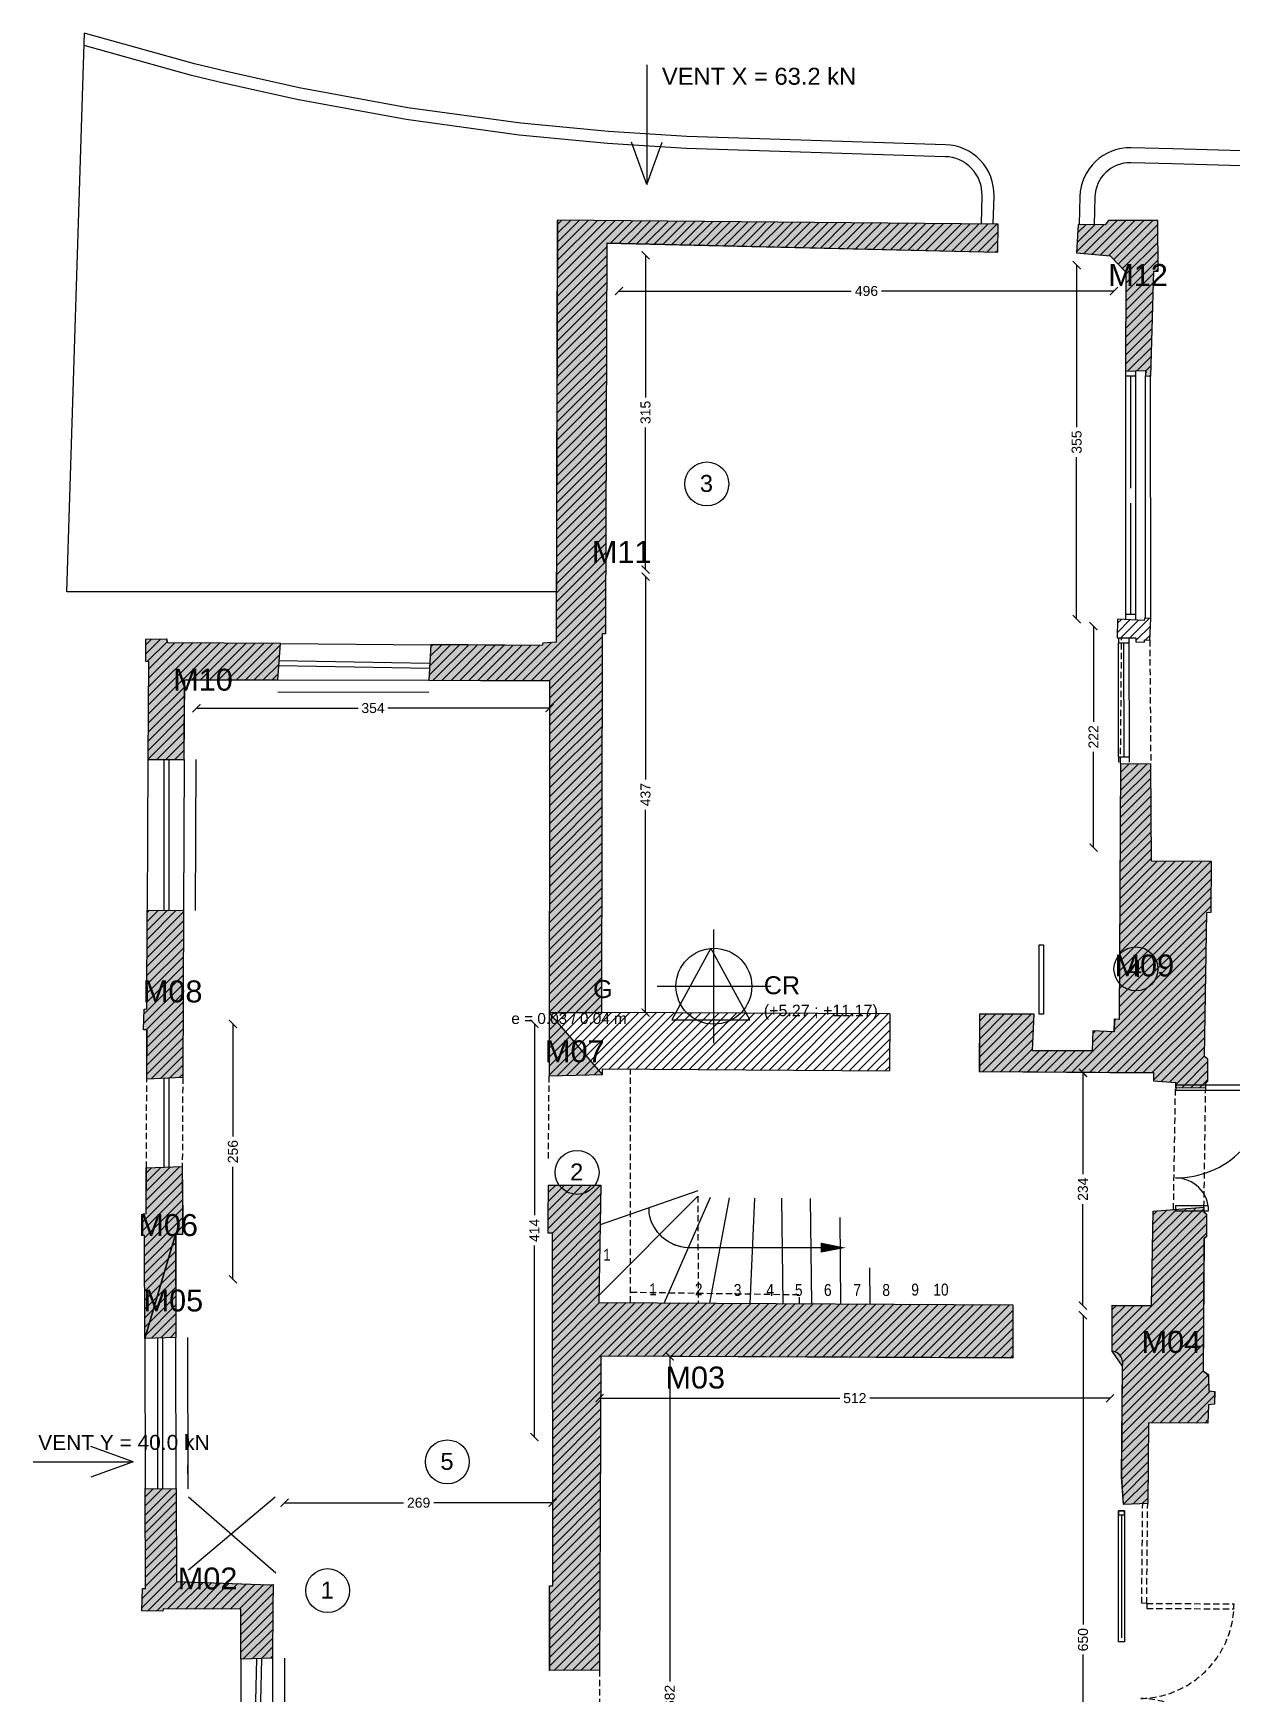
# Model space of a CAD drawing. Header units: centimetres. Extents: x 7169 to 11260, y 3983 to 6514.
# Drawn here: x 8432 to 9633, y 4850 to 6514 of the extents above; entities that cross this region are included whole.
import ezdxf

# ---------------------------------------------------------------- set-up
doc = ezdxf.new("R2010")
doc.units = ezdxf.units.CM
doc.linetypes.add('CACHE', pattern=[9.525, 6.35, -3.175])
doc.linetypes.add('PROJECTION', pattern=[0.3, 0.12, -0.18])
for name, color, linetype in [('010_mur', 8, 'Continuous'), ('030_menuiserie', 9, 'Continuous'), ('070_trait-fin', 9, 'Continuous'), ('075_cotation', 9, 'Continuous'), ('B25-CENTRE', 2, 'Continuous'), ('B25-FLECHE', 5, 'Continuous'), ('B25-VOILE', 4, 'Continuous'), ('B25-VOILE-MAJ', 1, 'Continuous')]:
    doc.layers.add(name, color=color, linetype=linetype)
doc.styles.add('ARIAL', font='arial.ttf')
doc.styles.add('clem', font='swissc.ttf')
doc.styles.get("Standard").update_dxf_attribs({"font": 'arial.ttf'})
doc.dimstyles.get("Standard").update_dxf_attribs({"dimtxt": 10, "dimasz": 8, "dimexe": 50, "dimexo": 20, "dimgap": 4, "dimtad": 1, "dimdec": 0, "dimrnd": 0.5, "dimzin": 9, "dimtxsty": 'Standard', "dimblk": 'ARCHTICK', "dimcen": 0, "dimse1": 1, "dimse2": 1, "dimclrd": 4, "dimclre": 4, "dimclrt": 4, "dimazin": 3, "dimtfac": 1, "dimtdec": 0, "dimtmove": 2, "dimatfit": 3, "dimldrblk": 'NONE', "dimlwd": -1})
pattern_1 = [(45.21487, (-11671.396, -4335.0017), (-4.5069355, 4.4732575), [])]

# ---------------------------------------------------------------- blocks, each defined once
blk = doc.blocks.new('*U1201')
for points in [[(0.05, -0.042), (0.05, 0), (0, 0), (0, -0.072), (0.035, -0.072), (0.035, -0.042)], [(0.065, -0.072), (0.035, -0.072), (0.035, -0.721), (0.065, -0.721)], [(0.668, -0.042), (0.668, 0), (0.718, 0), (0.718, -0.072), (0.683, -0.072), (0.683, -0.042)]]:
    blk.add_lwpolyline(points, close=True)
at = {"linetype": 'PROJECTION', "ltscale": 0.75}
blk.add_arc((0.035, -0.073), 0.648, 271.6999, 0.0451, dxfattribs=at)
blk = doc.blocks.new('Murs porteurs selon geometre projet')
at = {"layer": '010_mur'}
h = blk.add_hatch(dxfattribs=at)
h.set_pattern_fill('ANSI31', color=4, scale=2, angle=0.2149)
h.set_pattern_definition(pattern_1)
edge = h.paths.add_edge_path()
edge.add_line((-2690.4, 1231.6), (-2691.2, 1611.5))
edge.add_line((-2691.2, 1611.5), (-2687.8, 1611.5))
edge.add_line((-2687.8, 1611.5), (-2687.8, 1622.5))
edge.add_line((-2687.8, 1622.5), (-2688.1, 2002.9))
edge.add_line((-2688.1, 2002.9), (-2296.6, 1995))
edge.add_line((-2296.6, 1995), (-2296.1, 2023.3))
edge.add_line((-2296.1, 2023.3), (-2738, 2025.7))
edge.add_line((-2738, 2025.7), (-2737.5, 1602.6))
edge.add_line((-2737.5, 1602.6), (-2751, 1601.5))
edge.add_line((-2751, 1601.5), (-2751.6, 1599.2))
edge.add_line((-2751.6, 1599.2), (-2863.1, 1599.6))
edge.add_line((-2863.1, 1599.6), (-2865, 1564))
edge.add_line((-2865, 1564), (-2812.9, 1564))
edge.add_line((-2812.9, 1564), (-2744, 1564.3))
edge.add_line((-2744, 1564.3), (-2743.6, 1435.3))
edge.add_line((-2743.6, 1435.3), (-2743.1, 1231.5))
edge.add_line((-2743.1, 1231.5), (-2690.5, 1231.6))
h = blk.add_hatch(dxfattribs=at)
h.set_pattern_fill('ANSI31', color=4, scale=2, angle=0.2149)
h.set_pattern_definition(pattern_1)
h.paths.add_polyline_path([(-2168, 1876.3), (-2147.9, 1877.1), (-2148, 1871.7), (-2142.6, 1871.4), (-2140.1, 1976.7), (-2135.7, 1976.8), (-2136.1, 2027.4), (-2185.7, 2027.4), (-2189, 2022.9), (-2216.2, 2023.2), (-2217.6, 1994.6), (-2183.9, 1992), (-2168, 1975.6)])
at = {"layer": '010_mur', "lineweight": 5}
h = blk.add_hatch(dxfattribs=at)
h.set_pattern_fill('ANSI31', color=4, scale=2, angle=0.2149)
h.set_pattern_definition(pattern_1)
h.paths.add_polyline_path([(-2175.2, 1627.8), (-2175.3, 1609.2), (-2156.6, 1609.1), (-2156.6, 1605.1), (-2148.2, 1605), (-2148.1, 1607.1), (-2142.8, 1606.8), (-2141.9, 1628.5), (-2148.1, 1629), (-2148.6, 1626.7)])
at = {"layer": '010_mur'}
h = blk.add_hatch(dxfattribs=at)
h.set_pattern_fill('ANSI31', color=4, scale=2, angle=0.2149)
h.set_pattern_definition(pattern_1)
h.paths.add_polyline_path([(-3146.2, 1483.5), (-3109.8, 1483.8), (-3109.7, 1563.6), (-3016.4, 1563.7), (-3013.7, 1600.2), (-3126.8, 1600.6), (-3127.9, 1604.3), (-3149, 1603.9), (-3149, 1582.1), (-3146.1, 1581.8)])
h = blk.add_hatch(dxfattribs=at)
h.set_pattern_fill('ANSI31', color=4, scale=2, angle=0.2149)
h.set_pattern_definition(pattern_1)
h.paths.add_polyline_path([(-2402.1, 1174.5), (-2402.1, 1231.5), (-2690.5, 1231.6), (-2743.1, 1231.5), (-2743, 1168.1), (-2689.7, 1169.7), (-2689.6, 1175.2)])
h.paths.add_polyline_path([(-2311.9, 1231.4), (-2311.9, 1174.1), (-2137.3, 1173.5), (-2137.4, 1165.4), (-2115.1, 1163.6), (-2115.3, 1158.5), (-2085, 1158.7), (-2084.9, 1163.1), (-2082.9, 1165.1), (-2083, 1187.2), (-2086.2, 1189.8), (-2084.6, 1334.1), (-2080.1, 1334.5), (-2080.2, 1385.4), (-2140.1, 1385.4), (-2141.3, 1482.5), (-2171.6, 1483), (-2172.1, 1226.7), (-2176.8, 1226.9), (-2177.1, 1214.1), (-2198.3, 1215.1), (-2198.9, 1195), (-2258.6, 1195.1), (-2257.3, 1231.6)])
h = blk.add_hatch(dxfattribs=at)
h.set_pattern_fill('ANSI31', color=4, scale=2, angle=0.2149)
h.set_pattern_definition(pattern_1)
h.paths.add_polyline_path([(-3146.2, 1163.3), (-3146.2, 1212.5), (-3149.8, 1212.7), (-3149.1, 1233.4), (-3146.3, 1233.6), (-3146.3, 1332.6), (-3110, 1332.5), (-3110.2, 1165.1)])
h = blk.add_hatch(dxfattribs=at)
h.set_pattern_fill('ANSI31', color=4, scale=2, angle=0.2149)
h.set_pattern_definition(pattern_1)
h.paths.add_polyline_path([(-3109.7, 1007.7), (-3109.7, 1024.5), (-3110.3, 1075.8), (-3146.3, 1074.4), (-3146.4, 1028.5), (-3149.4, 1028.3), (-3150.4, 1006.7), (-3148, 1006.5), (-3147.3, 903.4), (-3116, 904.4), (-3116.6, 1007.6)])
h = blk.add_hatch(dxfattribs=at)
h.set_pattern_fill('ANSI31', color=4, scale=2, angle=0.2149)
h.set_pattern_definition(pattern_1)
edge = h.paths.add_edge_path()
edge.add_line((-2177.9, 940.2), (-2138.4, 940.1))
edge.add_line((-2138.4, 940.1), (-2137.2, 1034.8))
edge.add_line((-2137.2, 1034.8), (-2086.3, 1039))
edge.add_line((-2086.3, 1039), (-2086.4, 1034.4))
edge.add_line((-2086.4, 1034.4), (-2083.9, 1032))
edge.add_line((-2083.9, 1032), (-2083.6, 1009.2))
edge.add_line((-2083.6, 1009.2), (-2086.1, 1007.6))
edge.add_line((-2086.1, 1007.6), (-2086.4, 874.9))
edge.add_arc((-2083, 876.4), 3.71, 204.38, 256.8367)
edge.add_arc((-2084.7, 869.3), 3.64, -0.6892, 76.8367, ccw=False)
edge.add_line((-2081, 869.2), (-2080.8, 854.8))
edge.add_line((-2080.8, 854.8), (-2074.8, 854.2))
edge.add_line((-2074.8, 854.2), (-2075, 841.6))
edge.add_line((-2075, 841.6), (-2081, 840.8))
edge.add_line((-2081, 840.8), (-2081.6, 822.5))
edge.add_line((-2081.6, 822.5), (-2141.2, 822.7))
edge.add_line((-2141.2, 822.7), (-2141.6, 741.9))
edge.add_line((-2141.6, 741.9), (-2165.7, 740.7))
edge.add_line((-2165.7, 740.7), (-2167.7, 767.9))
edge.add_line((-2167.7, 767.9), (-2167.4, 879.3))
edge.add_arc((-2179.1, 882.2), 12.1, 346.1269, 443.5219)
edge.add_line((-2177.7, 894.2), (-2177.9, 940.2))
h.paths.add_polyline_path([(-2737.4, 657), (-2738.9, 1010.5), (-2743.4, 1010.5), (-2743.5, 1024.6), (-2743.4, 1058.6), (-2690.8, 1058.7), (-2692.2, 941.1), (-2277.5, 940.4), (-2277.3, 887), (-2601.4, 887.2), (-2690.1, 887.2), (-2690.2, 572.6), (-2740.2, 572.2), (-2740.5, 643.2), (-2740.6, 657)])
h = blk.add_hatch(dxfattribs=at)
h.set_pattern_fill('ANSI31', color=4, scale=2, angle=0.2149)
h.set_pattern_definition(pattern_1)
h.paths.add_polyline_path([(-3017.6, 657.2), (-3018, 634.4), (-3017.9, 583.4), (-3049.8, 582.3), (-3050.1, 632.4), (-3127.8, 632.4), (-3128, 630.1), (-3149.1, 630.3), (-3148.5, 652.7), (-3145.5, 652.8), (-3146.2, 753), (-3115.1, 752.9), (-3114.5, 660), (-3021.1, 657.1)])
at = {"layer": '010_mur', "lineweight": 5}
h = blk.add_hatch(dxfattribs=at)
h.set_pattern_fill('ANSI31', color=4, scale=2, angle=0.2149)
h.set_pattern_definition(pattern_1)
h.paths.add_polyline_path([(-3017.3, 375), (-3017.5, 342.5), (-3048.7, 343.9), (-3049.4, 497.7), (-3017.8, 497.6), (-3017.6, 382.3)])
at = {"layer": '010_mur', "flags": 128}
for points in [[(-2690.4, 1231.6), (-2691.2, 1611.5), (-2687.8, 1611.5), (-2687.8, 1622.5), (-2688.1, 2002.9), (-2296.6, 1995), (-2296.1, 2023.3), (-2738, 2025.7), (-2737.5, 1602.6), (-2751, 1601.5), (-2751.6, 1599.2), (-2863.1, 1599.6), (-2865, 1564), (-2812.9, 1564), (-2744, 1564.3), (-2743.6, 1435.3), (-2743.1, 1231.5)], [(-2311.9, 1174), (-2137.3, 1173.5), (-2137.4, 1165.4), (-2115.1, 1163.6), (-2115.3, 1158.5), (-2085, 1158.7), (-2084.9, 1163.1), (-2082.9, 1165.1), (-2083, 1187.2), (-2086.2, 1189.8), (-2084.6, 1334.1), (-2080.1, 1334.5), (-2080.2, 1385.4), (-2140.1, 1385.4), (-2141.3, 1482.5), (-2171.6, 1483), (-2172.1, 1226.7), (-2176.8, 1226.9), (-2177.1, 1214.1), (-2198.3, 1215.1), (-2198.9, 1195), (-2258.6, 1195.1), (-2257.3, 1231.6), (-2311.9, 1231.3)], [(-3146.2, 1163.3), (-3146.2, 1212.5), (-3149.8, 1212.7), (-3149.1, 1233.4), (-3146.3, 1233.6), (-3146.3, 1332.6), (-3110, 1332.5), (-3110.2, 1165.1), (-3146.2, 1163.3)], [(-2743.1, 1231.5), (-2743, 1168.1), (-2689.7, 1169.7)], [(-2401.9, 1231.3), (-2690.5, 1231.6)], [(-2401.9, 1231.3), (-2401.9, 1174.3)], [(-2311.9, 1231.3), (-2311.9, 1174)], [(-2689.7, 1169.7), (-2689.6, 1175.2), (-2401.9, 1174.3)], [(-3147.3, 903.4), (-3148, 1006.5), (-3150.4, 1006.7), (-3149.4, 1028.3), (-3146.4, 1028.5), (-3146.3, 1074.4), (-3110.3, 1075.8), (-3109.7, 1024.5), (-3109.7, 1007.7), (-3116.6, 1007.6)], [(-2737.4, 657), (-2738.9, 1010.5), (-2743.4, 1010.5), (-2743.5, 1024.6), (-2743.4, 1058.6), (-2690.8, 1058.7), (-2692.2, 941.1), (-2277.5, 940.4), (-2277.3, 887), (-2690.1, 887.2), (-2690.2, 572.6), (-2740.2, 572.2), (-2740.5, 643.2), (-2740.6, 657), (-2737.4, 657)], [(-3116.6, 1007.6), (-3116, 904.4), (-3147.3, 903.4)], [(-2690.6, 659.5), (-2690.1, 659.5)], [(-3017.3, 375), (-3017.5, 342.5), (-3048.7, 343.9), (-3049.4, 497.7), (-3017.8, 497.6), (-3017.6, 382.3), (-3017.3, 375)]]:
    blk.add_lwpolyline(points, dxfattribs=at)
for points in [[(-2168, 1876.3), (-2147.9, 1877.1), (-2148, 1871.7), (-2142.6, 1871.4), (-2140.1, 1976.7), (-2135.7, 1976.8), (-2136.1, 2027.4), (-2185.7, 2027.4), (-2189, 2022.9), (-2216.2, 2023.2), (-2217.6, 1994.6), (-2183.9, 1992), (-2168, 1975.6)], [(-2175.2, 1627.8), (-2175.3, 1609.2), (-2156.6, 1609.1), (-2156.6, 1605.1), (-2148.2, 1605), (-2148.1, 1607.1), (-2142.8, 1606.8), (-2141.9, 1628.5), (-2148.1, 1629), (-2148.6, 1626.7)], [(-3146.2, 1483.5), (-3109.8, 1483.8), (-3109.7, 1563.6), (-3016.4, 1563.7), (-3013.7, 1600.2), (-3126.8, 1600.6), (-3127.9, 1604.3), (-3149, 1603.9), (-3149, 1582.1), (-3146.1, 1581.8)], [(-3017.6, 657.2), (-3018, 634.4), (-3017.9, 583.4), (-3049.8, 582.3), (-3050.1, 632.4), (-3127.8, 632.4), (-3128, 630.1), (-3149.1, 630.3), (-3148.5, 652.7), (-3145.5, 652.8), (-3146.2, 753), (-3115.1, 752.9), (-3114.5, 660), (-3021.1, 657.1)]]:
    blk.add_lwpolyline(points, close=True, dxfattribs=at)
blk.add_lwpolyline([(-2177.9, 940.2), (-2138.4, 940.1), (-2137.2, 1034.8), (-2086.3, 1039), (-2086.4, 1034.4), (-2083.9, 1032), (-2083.6, 1009.2), (-2086.1, 1007.6), (-2086.4, 874.9, 0.232968), (-2083.9, 872.8, -0.351792), (-2081, 869.2), (-2080.8, 854.8), (-2074.8, 854.2), (-2075, 841.6), (-2081, 840.8), (-2081.6, 822.5), (-2141.2, 822.7), (-2141.6, 741.9), (-2165.7, 740.7), (-2167.7, 767.9), (-2167.4, 879.3, 0.452542), (-2177.7, 894.2)], format="xyb", close=True, dxfattribs=at)
at = {"layer": '030_menuiserie', "flags": 128}
for points in [[(-2147.2, 1629), (-2148, 1871.7)], [(-2141.9, 1628.5), (-2143, 1871.4)], [(-2864.3, 1580.9), (-3015.3, 1582.8)], [(-2864.3, 1575.9), (-3015.4, 1577.8)], [(-3129.5, 1332.5), (-3129.9, 1483.7)], [(-3124.5, 1332.5), (-3124.9, 1483.7)], [(-3133.6, 752.9), (-3134.2, 903.9)], [(-3128.6, 752.9), (-3129.2, 904)], [(-3034.1, 583.1), (-3035.6, 497.7)], [(-3029.1, 583), (-3030.6, 497.6)]]:
    blk.add_lwpolyline(points, dxfattribs=at)
at = {"layer": '030_menuiserie'}
blk.add_lwpolyline([(-2082.1, 1040.2), (-2114.7, 1040.1), (-2114.7, 1035.1), (-2081.7, 1035.2, 0.414214), (-2114.8, 1068.1, 0.414214), (-2022.1, 1161.4), (-2115.1, 1161.1), (-2115.1, 1156.1), (-2022.1, 1156.4)], format="xyb", dxfattribs=at)
at = {"layer": '070_trait-fin', "linetype": 'CACHE'}
for p, q in [((-2148.3, 450.9), (-2053.9, 451.8)), ((-2143.3, 455.9), (-2054, 456.8))]:
    blk.add_line(p, q, dxfattribs=at)
at = {"layer": '070_trait-fin'}
for points in [[(-3013.7, 1600.2), (-2863.1, 1599.6)], [(-3146.2, 1483.5), (-3146.3, 1332.6)], [(-3049.8, 582.3), (-3049.4, 497.7)]]:
    blk.add_lwpolyline(points, dxfattribs=at)
at = {"layer": '070_trait-fin', "linetype": 'CACHE', "flags": 128}
for points in [[(-2171.6, 1483), (-2171, 1609.2)], [(-2142.8, 1606.8), (-2141.3, 1482.5)], [(-3110.2, 1165.1), (-3110.3, 1075.8)], [(-2743.4, 1085.2), (-2743, 1168.1)], [(-2660.7, 941.1), (-2661.4, 1175.1)], [(-3146.3, 1074.4), (-3146.2, 1163.3)], [(-2116.8, 1036.5), (-2115.3, 1158.5)], [(-2086.3, 1039), (-2085, 1158.7)], [(-2491.3, 940.8), (-2491.2, 949.4), (-2660.7, 951.3)], [(-2690.2, 572.6), (-2690.3, 250.4)], [(-3048.7, 343.9), (-3048.3, 244.2)], [(-3017.9, 244.9), (-3017.5, 342.5)]]:
    blk.add_lwpolyline(points, dxfattribs=at)
at = {"layer": '070_trait-fin', "color": 7, "true_color": 0xffffff}
for points in [[(-3016.4, 1563.7), (-2865, 1564)], [(-3109.8, 1483.8), (-3110, 1332.5)], [(-3115.1, 752.9), (-3116, 904.4)], [(-3017.9, 583.4), (-3017.8, 497.6)]]:
    blk.add_lwpolyline(points, dxfattribs=at)
at = {"layer": '070_trait-fin', "flags": 128}
for points in [[(-2593.5, 1047.9), (-2692.1, 948.6)], [(-2692.1, 948.6), (-2593.5, 1047.9)], [(-2581.3, 1046.7), (-2626.9, 941)], [(-2562.3, 1046.6), (-2581.6, 940.9)], [(-2536.7, 1046.4), (-2541.2, 940.8)], [(-2509.7, 1046.3), (-2508.1, 940.8)], [(-2480.9, 1046.2), (-2479.4, 940.7)], [(-2451.1, 1027.2), (-2450.3, 940.7)], [(-2551.9, 996.9), (-2470.2, 996.9)], [(-2421.3, 976.9), (-2420.7, 940.6)], [(-3147.3, 903.4), (-3146.2, 753)]]:
    blk.add_lwpolyline(points, dxfattribs=at)
blk.add_lwpolyline([(-2470.2, 996.9, 10, 0, 0), (-2444.9, 996.9, 0, 0, 0)], format="xyseb", dxfattribs=at)
at = {"layer": '070_trait-fin', "linetype": 'CACHE'}
for points in [[(-2147.2, 641.7), (-2146.6, 741.9)], [(-2142.2, 641.6), (-2141.6, 741.9)], [(-2142.2, 641.6), (-2147.2, 641.7)], [(-2142.2, 641.6), (-2054.6, 641.5)], [(-2142.2, 641.6), (-2142.2, 636.6)], [(-2142.2, 636.6), (-2054.6, 636.5)], [(-2148.3, 450.9), (-2148.9, 350.7)], [(-2143.3, 450.9), (-2148.3, 450.9)], [(-2143.3, 451), (-2143.9, 350.7)], [(-2143.3, 451), (-2143.4, 455.9)]]:
    blk.add_lwpolyline(points, dxfattribs=at)
for centre, start, end in [((-2150.1, 641.7), 271.3776, 359.8812), ((-2149.3, 450.9), 0.5485, 89.0522)]:
    blk.add_arc(centre, 95.4, start, end, dxfattribs=at)
at = {"layer": '030_menuiserie', "xscale": 138.550195075006, "yscale": 138.550195075006, "zscale": 138.550195075006, "rotation": 189.9168593396885}
blk.add_blockref('*U1201', (-3102.5, 73.8), dxfattribs=at)
blk = doc.blocks.new('_ArchTick')
at = {"color": 0, "linetype": 'ByBlock', "const_width": 0.15}
blk.add_lwpolyline([(-0.5, -0.5), (0.5, 0.5)], dxfattribs=at)
blk = doc.blocks.new('*D1121')
at = {"layer": '075_cotation', "color": 4, "transparency": 16777216}
for p, q in [((9019, 6256), (9251.7, 6256)), ((9514.9, 6256), (9282.2, 6256))]:
    blk.add_line(p, q, dxfattribs=at)
at = {"layer": 'Defpoints', "color": 0, "transparency": 16777216}
for p in [(9019, 6291.8), (9514.9, 6270), (9514.9, 6256)]:
    blk.add_point(p, dxfattribs=at)
at = {"layer": '075_cotation', "color": 4, "transparency": 16777216, "xscale": 8, "yscale": 8, "zscale": 8, "rotation": 180}
blk.add_blockref('_ArchTick', (9019, 6256), dxfattribs=at)
at = {"layer": '075_cotation', "color": 4, "transparency": 16777216, "xscale": 8, "yscale": 8, "zscale": 8}
blk.add_blockref('_ArchTick', (9514.9, 6256), dxfattribs=at)
at = {"layer": '075_cotation', "color": 4, "transparency": 16777216, "insert": (9267, 6256), "char_height": 10, "attachment_point": 5, "style": 'ARIAL'}
blk.add_mtext('\\A1;496', dxfattribs=at)
blk = doc.blocks.new('_None')
blk = doc.blocks.new('*D1126')
at = {"layer": '075_cotation', "color": 4, "transparency": 16777216}
for p, q in [((8934.2, 5521.7), (8934.2, 5329.8)), ((8934.2, 5107.5), (8934.2, 5299.4))]:
    blk.add_line(p, q, dxfattribs=at)
at = {"layer": 'Defpoints', "color": 0, "transparency": 16777216}
for p in [(8934.2, 5521.7), (8949.4, 5521.7), (8952.5, 5107.5)]:
    blk.add_point(p, dxfattribs=at)
at = {"layer": '075_cotation', "color": 4, "transparency": 16777216, "xscale": 8, "yscale": 8, "zscale": 8}
for p, rotation in [((8934.2, 5521.7), 90), ((8934.2, 5107.5), 270)]:
    blk.add_blockref('_ArchTick', p, dxfattribs=dict(at, rotation=rotation))
at = {"layer": '075_cotation', "color": 4, "transparency": 16777216, "insert": (8934.2, 5314.6), "char_height": 10, "attachment_point": 5, "rotation": 90, "style": 'ARIAL'}
blk.add_mtext('\\A1;414', dxfattribs=at)
blk = doc.blocks.new('*D1128')
at = {"layer": '075_cotation', "color": 4, "transparency": 16777216}
for p, q in [((9045.6, 6291.8), (9045.6, 6149.4)), ((9045.6, 5976.8), (9045.6, 6119.2))]:
    blk.add_line(p, q, dxfattribs=at)
at = {"layer": 'Defpoints', "color": 0, "transparency": 16777216}
for p in [(9045.6, 6291.8), (9047.9, 6291.8), (9018, 5976.8)]:
    blk.add_point(p, dxfattribs=at)
at = {"layer": '075_cotation', "color": 4, "transparency": 16777216, "xscale": 8, "yscale": 8, "zscale": 8}
for p, rotation in [((9045.6, 6291.8), 90), ((9045.6, 5976.8), 270)]:
    blk.add_blockref('_ArchTick', p, dxfattribs=dict(at, rotation=rotation))
at = {"layer": '075_cotation', "color": 4, "transparency": 16777216, "insert": (9045.6, 6134.3), "char_height": 10, "attachment_point": 5, "rotation": 90, "style": 'ARIAL'}
blk.add_mtext('\\A1;315', dxfattribs=at)
blk = doc.blocks.new('*D1132')
at = {"layer": '075_cotation', "color": 4, "transparency": 16777216}
for p, q in [((8595.5, 5838), (8757.5, 5838)), ((8949.5, 5838), (8787.5, 5838))]:
    blk.add_line(p, q, dxfattribs=at)
at = {"layer": 'Defpoints', "color": 0, "transparency": 16777216}
for p in [(8595.5, 5828.1), (8949.5, 5838), (8949.5, 5828.2)]:
    blk.add_point(p, dxfattribs=at)
at = {"layer": '075_cotation', "color": 4, "transparency": 16777216, "xscale": 8, "yscale": 8, "zscale": 8, "rotation": 180}
blk.add_blockref('_ArchTick', (8595.5, 5838), dxfattribs=at)
at = {"layer": '075_cotation', "color": 4, "transparency": 16777216, "xscale": 8, "yscale": 8, "zscale": 8}
blk.add_blockref('_ArchTick', (8949.5, 5838), dxfattribs=at)
at = {"layer": '075_cotation', "color": 4, "transparency": 16777216, "insert": (8772.5, 5838), "char_height": 10, "attachment_point": 5, "style": 'ARIAL'}
blk.add_mtext('\\A1;354', dxfattribs=at)
blk = doc.blocks.new('*D1134')
at = {"layer": '075_cotation', "color": 4, "transparency": 16777216}
for p, q in [((8999.5, 5146.5), (9240.3, 5146.5)), ((9511.1, 5146.5), (9270.3, 5146.5))]:
    blk.add_line(p, q, dxfattribs=at)
at = {"layer": 'Defpoints', "color": 0, "transparency": 16777216}
for p in [(9511.1, 5146.5), (8999.5, 5113.7), (9511.1, 5113.8)]:
    blk.add_point(p, dxfattribs=at)
at = {"layer": '075_cotation', "color": 4, "transparency": 16777216, "xscale": 8, "yscale": 8, "zscale": 8, "rotation": 180}
blk.add_blockref('_ArchTick', (8999.5, 5146.5), dxfattribs=at)
at = {"layer": '075_cotation', "color": 4, "transparency": 16777216, "xscale": 8, "yscale": 8, "zscale": 8}
blk.add_blockref('_ArchTick', (9511.1, 5146.5), dxfattribs=at)
at = {"layer": '075_cotation', "color": 4, "transparency": 16777216, "insert": (9255.3, 5146.5), "char_height": 10, "attachment_point": 5, "style": 'ARIAL'}
blk.add_mtext('\\A1;512', dxfattribs=at)
blk = doc.blocks.new('*D1135')
at = {"layer": '075_cotation', "color": 4, "transparency": 16777216}
for p, q in [((9484, 5229.6), (9484, 4919.6)), ((9484, 4579.4), (9484, 4889.5))]:
    blk.add_line(p, q, dxfattribs=at)
at = {"layer": 'Defpoints', "color": 0, "transparency": 16777216}
for p in [(9423.2, 5229.6), (9484, 5229.6), (9509.5, 4579.4)]:
    blk.add_point(p, dxfattribs=at)
at = {"layer": '075_cotation', "color": 4, "transparency": 16777216, "xscale": 8, "yscale": 8, "zscale": 8}
for p, rotation in [((9484, 5229.6), 90), ((9484, 4579.4), 270)]:
    blk.add_blockref('_ArchTick', p, dxfattribs=dict(at, rotation=rotation))
at = {"layer": '075_cotation', "color": 4, "transparency": 16777216, "insert": (9484, 4904.5), "char_height": 10, "attachment_point": 5, "rotation": 90, "style": 'ARIAL'}
blk.add_mtext('\\A1;650', dxfattribs=at)
blk = doc.blocks.new('*D1137')
at = {"layer": '075_cotation', "color": 4, "transparency": 16777216}
for p, q in [((9045.6, 5969.8), (9045.6, 5766.6)), ((9045.6, 5532.8), (9045.6, 5736.1))]:
    blk.add_line(p, q, dxfattribs=at)
at = {"layer": 'Defpoints', "color": 0, "transparency": 16777216}
for p in [(9018, 5969.8), (9045.6, 5969.8), (9021.2, 5532.8)]:
    blk.add_point(p, dxfattribs=at)
at = {"layer": '075_cotation', "color": 4, "transparency": 16777216, "xscale": 8, "yscale": 8, "zscale": 8}
for p, rotation in [((9045.6, 5969.8), 90), ((9045.6, 5532.8), 270)]:
    blk.add_blockref('_ArchTick', p, dxfattribs=dict(at, rotation=rotation))
at = {"layer": '075_cotation', "color": 4, "transparency": 16777216, "insert": (9045.6, 5751.3), "char_height": 10, "attachment_point": 5, "rotation": 90, "style": 'ARIAL'}
blk.add_mtext('\\A1;437', dxfattribs=at)
blk = doc.blocks.new('*D1139')
at = {"layer": '075_cotation', "color": 4, "transparency": 16777216}
for p, q in [((8683.9, 5041.7), (8803.1, 5041.7)), ((8952.5, 5041.7), (8833.4, 5041.7))]:
    blk.add_line(p, q, dxfattribs=at)
at = {"layer": 'Defpoints', "color": 0, "transparency": 16777216}
for p in [(8952.5, 5167.9), (8952.5, 5041.7), (8683.9, 4971.3)]:
    blk.add_point(p, dxfattribs=at)
at = {"layer": '075_cotation', "color": 4, "transparency": 16777216, "xscale": 8, "yscale": 8, "zscale": 8, "rotation": 180}
blk.add_blockref('_ArchTick', (8683.9, 5041.7), dxfattribs=at)
at = {"layer": '075_cotation', "color": 4, "transparency": 16777216, "xscale": 8, "yscale": 8, "zscale": 8}
blk.add_blockref('_ArchTick', (8952.5, 5041.7), dxfattribs=at)
at = {"layer": '075_cotation', "color": 4, "transparency": 16777216, "insert": (8818.2, 5041.7), "char_height": 10, "attachment_point": 5, "style": 'ARIAL'}
blk.add_mtext('\\A1;269', dxfattribs=at)
blk = doc.blocks.new('*D1146')
at = {"layer": '075_cotation', "color": 4, "transparency": 16777216}
for p, q in [((8632.1, 5521.7), (8632.1, 5408.8)), ((8632.1, 5265.6), (8632.1, 5378.5))]:
    blk.add_line(p, q, dxfattribs=at)
at = {"layer": 'Defpoints', "color": 0, "transparency": 16777216}
for p in [(8589.5, 5521.7), (8632.1, 5521.7), (8589.6, 5265.6)]:
    blk.add_point(p, dxfattribs=at)
at = {"layer": '075_cotation', "color": 4, "transparency": 16777216, "xscale": 8, "yscale": 8, "zscale": 8}
for p, rotation in [((8632.1, 5521.7), 90), ((8632.1, 5265.6), 270)]:
    blk.add_blockref('_ArchTick', p, dxfattribs=dict(at, rotation=rotation))
at = {"layer": '075_cotation', "color": 4, "transparency": 16777216, "insert": (8632.1, 5393.6), "char_height": 10, "attachment_point": 5, "rotation": 90, "style": 'ARIAL'}
blk.add_mtext('\\A1;256', dxfattribs=at)
blk = doc.blocks.new('*D1147')
at = {"layer": '075_cotation', "color": 4, "transparency": 16777216}
for p, q in [((9477.6, 6282), (9477.6, 6119.7)), ((9477.6, 5927.2), (9477.6, 6089.5))]:
    blk.add_line(p, q, dxfattribs=at)
at = {"layer": 'Defpoints', "color": 0, "transparency": 16777216}
for p in [(9477.4, 6282), (9477.6, 6282), (9518.5, 5927.2)]:
    blk.add_point(p, dxfattribs=at)
at = {"layer": '075_cotation', "color": 4, "transparency": 16777216, "xscale": 8, "yscale": 8, "zscale": 8}
for p, rotation in [((9477.6, 6282), 90), ((9477.6, 5927.2), 270)]:
    blk.add_blockref('_ArchTick', p, dxfattribs=dict(at, rotation=rotation))
at = {"layer": '075_cotation', "color": 4, "transparency": 16777216, "insert": (9477.6, 6104.6), "char_height": 10, "attachment_point": 5, "rotation": 90, "style": 'ARIAL'}
blk.add_mtext('\\A1;355', dxfattribs=at)
blk = doc.blocks.new('*D1155')
at = {"layer": '075_cotation', "color": 4, "transparency": 16777216}
for p, q in [((9069.9, 5188.3), (9069.9, 4862.6)), ((9069.9, 4506.8), (9069.9, 4832.6))]:
    blk.add_line(p, q, dxfattribs=at)
at = {"layer": 'Defpoints', "color": 0, "transparency": 16777216}
for p in [(9034.6, 5188.3), (9045.3, 4506.8), (9069.9, 4506.8)]:
    blk.add_point(p, dxfattribs=at)
at = {"layer": '075_cotation', "color": 4, "transparency": 16777216, "xscale": 8, "yscale": 8, "zscale": 8}
for p, rotation in [((9069.9, 5188.3), 90), ((9069.9, 4506.8), 270)]:
    blk.add_blockref('_ArchTick', p, dxfattribs=dict(at, rotation=rotation))
at = {"layer": '075_cotation', "color": 4, "transparency": 16777216, "insert": (9069.9, 4847.6), "char_height": 10, "attachment_point": 5, "rotation": 90, "style": 'ARIAL'}
blk.add_mtext('\\A1;682', dxfattribs=at)
blk = doc.blocks.new('*D1124')
at = {"layer": '075_cotation', "color": 4, "transparency": 16777216}
for p, q in [((9483.9, 5472.6), (9483.9, 5371)), ((9483.9, 5239.3), (9483.9, 5340.8))]:
    blk.add_line(p, q, dxfattribs=at)
at = {"layer": 'Defpoints', "color": 0, "transparency": 16777216}
for p in [(9542.7, 5472.6), (9483.9, 5239.3), (9540.7, 5239.3)]:
    blk.add_point(p, dxfattribs=at)
at = {"layer": '075_cotation', "color": 4, "transparency": 16777216, "xscale": 8, "yscale": 8, "zscale": 8}
for p, rotation in [((9483.9, 5472.6), 90), ((9483.9, 5239.3), 270)]:
    blk.add_blockref('_ArchTick', p, dxfattribs=dict(at, rotation=rotation))
at = {"layer": '075_cotation', "color": 4, "transparency": 16777216, "insert": (9483.9, 5355.9), "char_height": 10, "attachment_point": 5, "rotation": 90, "style": 'ARIAL'}
blk.add_mtext('\\A1;234', dxfattribs=at)
blk = doc.blocks.new('*D1203')
at = {"layer": '075_cotation', "color": 4, "transparency": 16777216}
for p, q in [((9494.5, 5920.2), (9494.5, 5824.3)), ((9494.5, 5698.2), (9494.5, 5794.1))]:
    blk.add_line(p, q, dxfattribs=at)
at = {"layer": 'Defpoints', "color": 0, "transparency": 16777216}
for p in [(9506.4, 5920.2), (9494.5, 5698.2), (9509.1, 5698.2)]:
    blk.add_point(p, dxfattribs=at)
at = {"layer": '075_cotation', "color": 4, "transparency": 16777216, "xscale": 8, "yscale": 8, "zscale": 8}
for p, rotation in [((9494.5, 5920.2), 90), ((9494.5, 5698.2), 270)]:
    blk.add_blockref('_ArchTick', p, dxfattribs=dict(at, rotation=rotation))
at = {"layer": '075_cotation', "color": 4, "transparency": 16777216, "insert": (9494.5, 5809.2), "char_height": 10, "attachment_point": 5, "rotation": 90, "style": 'ARIAL'}
blk.add_mtext('\\A1;222', dxfattribs=at)

msp = doc.modelspace()

# ---------------------------------------------------------------- hatches: boundary and pattern name
at = {"layer": 'B25-VOILE', "transparency": 33554546}
h = msp.add_hatch(color=4, dxfattribs=at)
h.dxf.hatch_style = 1
h.paths.add_polyline_path([(9526.6, 6175.6), (9546.8, 6176.3), (9546.6, 6171), (9552, 6170.6), (9554.9, 6275.9), (9559.3, 6276), (9559.1, 6326.6), (9509.5, 6326.8), (9506.2, 6322.3), (9479, 6322.7), (9477.5, 6294.1), (9511.2, 6291.3), (9526.9, 6275)])
h = msp.add_hatch(color=4, dxfattribs=at)
h.dxf.hatch_style = 1
h.paths.add_polyline_path([(8547, 5786.5), (8583.3, 5786.6), (8583.7, 5866.4), (8677, 5866.2), (8679.8, 5902.7), (8566.8, 5903.5), (8565.7, 5907.2), (8544.6, 5906.9), (8544.5, 5885.1), (8547.4, 5884.8)])
h = msp.add_hatch(color=4, dxfattribs=at)
h.dxf.hatch_style = 1
h.paths.add_polyline_path([(8545.7, 5466.3), (8546, 5515.5), (8542.4, 5515.7), (8543.1, 5536.4), (8545.9, 5536.6), (8546.3, 5635.6), (8582.6, 5635.3), (8581.8, 5468), (8545.7, 5466.3)])
h = msp.add_hatch(color=4, dxfattribs=at)
h.dxf.hatch_style = 1
h.paths.add_polyline_path([(8949.1, 5533), (8949, 5469.5), (9002.3, 5470.9)])
h = msp.add_hatch(color=4, dxfattribs=at)
h.dxf.hatch_style = 1
h.paths.add_polyline_path([(8543.7, 5206.4), (8543.4, 5309.5), (8541, 5309.7), (8542.1, 5331.3), (8545, 5331.5), (8545.3, 5377.4), (8581.3, 5378.7), (8581.7, 5327.4), (8581.7, 5310.5), (8574.7, 5310.5)])
h = msp.add_hatch(color=4, dxfattribs=at)
h.dxf.hatch_style = 1
h.paths.add_polyline_path([(9513.2, 5239.5), (9552.7, 5239.3), (9554.2, 5334), (9605.2, 5338), (9605, 5333.4), (9607.6, 5331), (9607.7, 5308.2), (9605.2, 5306.6), (9604.5, 5173.9), (9607, 5171.8), (9609.8, 5168.2), (9610, 5153.8), (9615.9, 5153.2), (9615.7, 5140.6), (9609.7, 5139.8), (9609.1, 5121.5), (9549.5, 5121.9), (9548.8, 5041.1), (9524.7, 5040), (9522.7, 5067.3), (9523.5, 5178.6), (9513.2, 5193.5)])
h = msp.add_hatch(color=4, dxfattribs=at)
h.dxf.hatch_style = 1
h.paths.add_polyline_path([(8574.7, 5310.5), (8575, 5207.3), (8543.7, 5206.4)])
h = msp.add_hatch(color=4, dxfattribs=at)
h.dxf.hatch_style = 1
h.paths.add_polyline_path([(8672.4, 4959.7), (8672, 4936.9), (8671.9, 4885.9), (8640, 4884.9), (8639.9, 4935), (8562.1, 4935.3), (8562, 4933), (8540.9, 4933.3), (8541.5, 4955.7), (8544.5, 4955.8), (8544.2, 5056), (8575.3, 5055.8), (8575.6, 4962.9), (8668.9, 4959.6)])
at = {"layer": 'B25-VOILE-MAJ', "transparency": 33554546}
h = msp.add_hatch(color=1, dxfattribs=at)
h.dxf.hatch_style = 1
h.paths.add_polyline_path([(9001.8, 5532.9), (9002.4, 5912.8), (9005.8, 5912.8), (9005.9, 5923.7), (9007, 6304.1), (9398.5, 6294.8), (9399.1, 6323.1), (8957.1, 6327.1), (8956.1, 5904.1), (8942.6, 5903), (8942, 5900.7), (8830.5, 5901.6), (8828.5, 5865.9), (8880.6, 5865.8), (8949.5, 5865.8), (8949.3, 5736.8), (8949.1, 5533)])
h = msp.add_hatch(color=1, dxfattribs=at)
h.dxf.hatch_style = 1
h.paths.add_polyline_path([(9380, 5473.9), (9554.7, 5472.7), (9554.6, 5464.6), (9576.8, 5462.7), (9576.7, 5457.6), (9606.9, 5457.8), (9607, 5462.1), (9609.1, 5464.1), (9609.1, 5486.2), (9605.8, 5488.9), (9608, 5633.1), (9612.5, 5633.5), (9612.6, 5684.4), (9552.7, 5684.6), (9551.9, 5781.7), (9521.5, 5782.3), (9520.1, 5526), (9515.3, 5526.3), (9515, 5513.5), (9493.9, 5514.5), (9493.2, 5494.5), (9433.5, 5494.7), (9434.9, 5531.2), (9380.3, 5531.2)])
h = msp.add_hatch(color=1, dxfattribs=at)
h.dxf.hatch_style = 1
h.paths.add_polyline_path([(8952.6, 4958.4), (8952.4, 5312), (8948, 5312), (8947.9, 5326.1), (8948.2, 5360.1), (9000.8, 5360), (8998.9, 5242.4), (9413.6, 5240.1), (9413.6, 5186.8), (9000.8, 5188.5), (8999.6, 4873.9), (8949.5, 4873.7), (8949.5, 4944.7), (8949.5, 4958.4), (8952.6, 4958.4)])

# ---------------------------------------------------------------- linework, layer by layer
at = {"layer": '030_menuiserie'}
for p, q in [((9526.6, 6175.6), (9526.6, 5926.8)), ((9536.6, 6175.6), (9536.6, 5926.3)), ((9536.6, 6170.6), (9526.6, 6170.6)), ((9531.6, 6170.6), (9531.6, 6058.5)), ((9531.6, 6043.5), (9531.6, 5931.8)), ((9536.6, 5931.8), (9526.6, 5931.8)), ((9519.4, 5908.5), (9519.4, 5903.4)), ((9530, 5908.5), (9530, 5903.4)), ((9519.5, 5789), (9519.5, 5783.7)), ((9530.1, 5789), (9530.1, 5783.7))]:
    msp.add_line(p, q, dxfattribs=at)
for points in [[(9519.4, 5903.4), (9530, 5903.4), (9530.1, 5789), (9519.5, 5789)], [(9440.1, 5531.2), (9440.1, 5600.9), (9444.3, 5600.9), (9444.3, 5531.2)]]:
    msp.add_lwpolyline(points, close=True, dxfattribs=at)
for points in [[(9524.7, 5903.4), (9524.8, 5789)], [(8563.1, 5378), (8563.1, 5467.1)], [(8568.1, 5378.1), (8568.1, 5467.3)], [(9519.5, 4902.5), (9519.5, 5033.5), (9525.5, 5033.5), (9525.5, 4902.5), (9519.5, 4902.5)], [(9525.5, 5033.5), (9519.5, 5033.5), (9519.5, 5029.5), (9525.5, 5029.5), (9525.5, 5033.5)], [(9522.5, 5029.5), (9522.5, 4906.5)]]:
    msp.add_lwpolyline(points, dxfattribs=at)
at = {"layer": '070_trait-fin'}
for points in [[(8956.2, 5954.7), (8465.6, 5954.7), (8483.5, 6514.3)], [(8677, 5854.2), (8828.5, 5853.9)], [(8594.6, 5635.3), (8595.3, 5786.6)], [(9098, 5354.4), (9000.2, 5320.2)], [(8587.3, 5055.8), (8587, 5207.3)], [(8586.9, 5070.6), (8587.5, 5106.1)], [(8587.5, 5047.8), (8675.1, 4971.6)], [(8587.5, 4974.5), (8674.6, 5047.8)], [(8683.9, 4885.9), (8683.7, 4800.1)]]:
    msp.add_lwpolyline(points, dxfattribs=at)
for points in [[(9394.1, 6323.1), (9394.8, 6351.3, 0.414214), (9346.1, 6402.6), (9159.9, 6408.6), (9086.9, 6410.9), (9008.5, 6415.8), (8920.5, 6424.2), (8807.5, 6439.7), (8698.4, 6459.7), (8625.5, 6475.9), (8593.7, 6483.7), (8484.3, 6514.1), (8483.5, 6514.3)], [(9382.1, 6323.4), (9382.8, 6351.6, 0.414214), (9345.8, 6390.6), (9159.6, 6396.6), (9086.3, 6398.9), (9007.6, 6403.8), (8919.1, 6412.3), (8805.6, 6427.9), (8696.1, 6448), (8622.8, 6464.2), (8590.7, 6472.1), (8483.1, 6502)], [(9927.7, 6388.8), (9817, 6391.6), (9711.5, 6394.4), (9574, 6398.4), (9532.2, 6399.5, 0.414214), (9480.9, 6350.8), (9480.2, 6322.7)], [(9912.7, 6374.1), (9816.6, 6376.6), (9711.1, 6379.4), (9573.6, 6383.4), (9531.8, 6384.5, 0.414214), (9495.9, 6350.4), (9495.2, 6322.4)], [(9221.1, 5297.3), (9088.3, 5297.3, -0.358114), (9049.3, 5332), (9049.3, 5337.4)], [(9221.1, 5297.3), (9088.3, 5297.3, -0.19952), (9059.7, 5310.5, -0.19952)]]:
    msp.add_lwpolyline(points, format="xyb", dxfattribs=at)
at = {"layer": '070_trait-fin', "linetype": 'CACHE'}
msp.add_lwpolyline([(9098, 5348.9), (9098.3, 5241.9)], dxfattribs=at)
at = {"layer": 'B25-CENTRE'}
for p, q in [((9114.1, 5502.3), (9114.1, 5616.3)), ((9057.1, 5559.3), (9171.1, 5559.3))]:
    msp.add_line(p, q, dxfattribs=at)
msp.add_lwpolyline([(9111.1, 5597.5), (9072.1, 5525.5), (9150.1, 5525.5), (9111.1, 5597.5)], dxfattribs=at)
for centre, radius in [((9107, 6062.7), 22), ((9114.1, 5559.3), 38), ((9537, 5576.7), 22), ((8977, 5372.7), 22), ((8847, 5082.7), 22), ((8727, 4953.7), 22)]:
    msp.add_circle(centre, radius, dxfattribs=at)
at = {"layer": 'B25-FLECHE'}
for p, q in [((9047, 6482.7), (9047, 6362.7)), ((9047, 6362.7), (9031.5, 6405)), ((9047, 6362.7), (9062.4, 6405)), ((8532, 5082.7), (8489.7, 5098.1)), ((8432, 5082.7), (8532, 5082.7)), ((8532, 5082.7), (8489.7, 5067.3))]:
    msp.add_line(p, q, dxfattribs=at)
at = {"layer": 'B25-VOILE'}
for points in [[(9526.6, 6175.6), (9546.8, 6176.3), (9546.6, 6171), (9552, 6170.6), (9554.9, 6275.9), (9559.3, 6276), (9559.1, 6326.6), (9509.5, 6326.8), (9506.2, 6322.3), (9479, 6322.7), (9477.5, 6294.1), (9511.2, 6291.3), (9526.9, 6275), (9526.6, 6175.6)], [(8547, 5786.5), (8583.3, 5786.6), (8583.7, 5866.4), (8677, 5866.2), (8679.8, 5902.7), (8566.8, 5903.5), (8565.7, 5907.2), (8544.6, 5906.9), (8544.5, 5885.1), (8547.4, 5884.8), (8547, 5786.5)], [(8545.7, 5466.3), (8546, 5515.5), (8542.4, 5515.7), (8543.1, 5536.4), (8545.9, 5536.6), (8546.3, 5635.6), (8582.6, 5635.3), (8581.8, 5468), (8545.7, 5466.3), (8545.7, 5466.3)], [(8949.1, 5533), (8949, 5469.5), (9002.3, 5470.9), (8949.1, 5533)], [(8543.7, 5206.4), (8543.4, 5309.5), (8541, 5309.7), (8542.1, 5331.3), (8545, 5331.5), (8545.3, 5377.4), (8581.3, 5378.7), (8581.7, 5327.4), (8581.7, 5310.5), (8574.7, 5310.5), (8543.7, 5206.4)], [(9513.2, 5239.5), (9552.7, 5239.3), (9554.2, 5334), (9605.2, 5338), (9605, 5333.4), (9607.6, 5331), (9607.7, 5308.2), (9605.2, 5306.6), (9604.5, 5173.9), (9607, 5171.8), (9609.8, 5168.2), (9610, 5153.8), (9615.9, 5153.2), (9615.7, 5140.6), (9609.7, 5139.8), (9609.1, 5121.5), (9549.5, 5121.9), (9548.8, 5041.1), (9524.7, 5040), (9522.7, 5067.3), (9523.5, 5178.6), (9513.2, 5193.5), (9513.2, 5239.5)], [(8574.7, 5310.5), (8575, 5207.3), (8543.7, 5206.4), (8574.7, 5310.5)], [(8672.4, 4959.7), (8672, 4936.9), (8671.9, 4885.9), (8640, 4884.9), (8639.9, 4935), (8562.1, 4935.3), (8562, 4933), (8540.9, 4933.3), (8541.5, 4955.7), (8544.5, 4955.8), (8544.2, 5056), (8575.3, 5055.8), (8575.6, 4962.9), (8668.9, 4959.6), (8672.4, 4959.7)]]:
    msp.add_lwpolyline(points, dxfattribs=at)
at = {"layer": 'B25-VOILE-MAJ'}
for points in [[(9001.8, 5532.9), (9002.4, 5912.8), (9005.8, 5912.8), (9005.9, 5923.7), (9007, 6304.1), (9398.5, 6294.8), (9399.1, 6323.1), (8957.1, 6327.1), (8956.1, 5904.1), (8942.6, 5903), (8942, 5900.7), (8830.5, 5901.6), (8828.5, 5865.9), (8880.6, 5865.8), (8949.5, 5865.8), (8949.3, 5736.8), (8949.1, 5533), (9001.8, 5532.9)], [(9380, 5473.9), (9554.7, 5472.7), (9554.6, 5464.6), (9576.8, 5462.7), (9576.7, 5457.6), (9606.9, 5457.8), (9607, 5462.1), (9609.1, 5464.1), (9609.1, 5486.2), (9605.8, 5488.9), (9608, 5633.1), (9612.5, 5633.5), (9612.6, 5684.4), (9552.7, 5684.6), (9551.9, 5781.7), (9521.5, 5782.3), (9520.1, 5526), (9515.3, 5526.3), (9515, 5513.5), (9493.9, 5514.5), (9493.2, 5494.5), (9433.5, 5494.7), (9434.9, 5531.2), (9380.3, 5531.2), (9380, 5473.9)], [(8952.6, 4958.4), (8952.4, 5312), (8948, 5312), (8947.9, 5326.1), (8948.2, 5360.1), (9000.8, 5360), (8998.9, 5242.4), (9413.6, 5240.1), (9413.6, 5186.8), (9000.8, 5188.5), (8999.6, 4873.9), (8949.5, 4873.7), (8949.5, 4944.7), (8949.5, 4958.4), (8952.6, 4958.4), (8952.6, 4958.4)]]:
    msp.add_lwpolyline(points, dxfattribs=at)

# ---------------------------------------------------------------- block references
at = {"layer": '010_mur', "rotation": 359.7851270248765}
msp.add_blockref('Murs porteurs selon geometre projet', (11687.6, 4291.2), dxfattribs=at)

# ---------------------------------------------------------------- texts
at = {"layer": '070_trait-fin', "style": 'clem'}
for s, p in [('1', (9003.1, 5284.2)), ('1', (9049.2, 5249.5)), ('2', (9095, 5249.5)), ('3', (9134, 5248.9)), ('4', (9166.6, 5248.9)), ('5', (9195.3, 5248.9)), ('6', (9224.4, 5248.9)), ('7', (9253.9, 5248.9)), ('8', (9282.9, 5248.9)), ('9', (9311.9, 5249.3)), ('10', (9334, 5249.3))]:
    msp.add_text(s, height=12, dxfattribs=at).set_placement(p)
at = {"layer": 'B25-CENTRE'}
for s, height, p in [('3', 17, (9100, 6054.7)), ('4', 17, (9530, 5568.7)), ('G', 18, (8993.1, 5547.5)), ('CR', 18, (9164.1, 5551.3)), ('(+5.27 ; +11.17)', 11.5, (9164.1, 5529.3)), ('e = 0.03 / 0.04 m', 11, (8911.1, 5521.5)), ('2', 17, (8970, 5364.7)), ('5', 17, (8840, 5074.7)), ('1', 17, (8720, 4945.7))]:
    msp.add_text(s, height=height, dxfattribs=at).set_placement(p)
at = {"layer": 'B25-FLECHE'}
for s, height, p in [('VENT X = 63.2 kN', 17, (9062, 6462.7)), ('VENT Y = 40.0 kN', 15, (8437, 5094.7))]:
    msp.add_text(s, height=height, dxfattribs=at).set_placement(p)
at = {"layer": 'B25-VOILE'}
for s, p in [('M12', (9509.2, 6261)), ('M10', (8572.2, 5855.5)), ('M08', (8541.8, 5543.1)), ('M07', (8944.8, 5483.1)), ('M06', (8537.3, 5309)), ('M05', (8542.5, 5233.4)), ('M04', (9542.6, 5191.9)), ('M02', (8576.8, 4954.8))]:
    msp.add_text(s, height=22, dxfattribs=at).set_placement(p)
at = {"layer": 'B25-VOILE-MAJ'}
for s, p in [('M11', (8991.8, 5983.5)), ('M09', (9515.5, 5569.1)), ('M03', (9065.5, 5156.2))]:
    msp.add_text(s, height=22, dxfattribs=at).set_placement(p)

# ---------------------------------------------------------------- dimensions: what is measured, and where the dimension line sits
at = {"layer": '075_cotation', "color": 6}
for base, p1, p2, picture, middle in [((9514.9, 6256), (9019, 6291.8), (9514.9, 6270), '*D1121', (9267, 6256)), ((8949.5, 5838), (8595.5, 5828.1), (8949.5, 5828.2), '*D1132', (8772.5, 5838)), ((8952.5, 5041.7), (8683.9, 4971.3), (8952.5, 5167.9), '*D1139', (8818.2, 5041.7)), ((9511.1, 5146.5), (8999.5, 5113.7), (9511.1, 5113.8), '*D1134', (9255.3, 5146.5))]:
    dim = msp.add_linear_dim(base=base, p1=p1, p2=p2, dimstyle='standard', override={"dimtxsty": 'ARIAL'}, dxfattribs=at)
    dim.commit()
    dim.dimension.update_dxf_attribs({"geometry": picture, "text_midpoint": middle})
for base, p1, p2, picture, middle in [((9045.6, 6291.8), (9018, 5976.8), (9047.9, 6291.8), '*D1128', (9045.6, 6134.3)), ((9477.6, 6282), (9518.5, 5927.2), (9477.4, 6282), '*D1147', (9477.6, 6104.6)), ((9045.6, 5969.8), (9021.2, 5532.8), (9018, 5969.8), '*D1137', (9045.6, 5751.3)), ((9494.5, 5698.2), (9506.4, 5920.2), (9509.1, 5698.2), '*D1203', (9494.5, 5809.2)), ((8632.1, 5521.7), (8589.6, 5265.6), (8589.5, 5521.7), '*D1146', (8632.1, 5393.6)), ((8934.2, 5521.7), (8952.5, 5107.5), (8949.4, 5521.7), '*D1126', (8934.2, 5314.6)), ((9483.9, 5239.3), (9542.7, 5472.6), (9540.7, 5239.3), '*D1124', (9483.9, 5355.9)), ((9484, 5229.6), (9509.5, 4579.4), (9423.2, 5229.6), '*D1135', (9484, 4904.5)), ((9069.8955, 4506.8492), (9034.6427, 5188.3328), (9045.3426, 4506.8492), '*D1155', (9069.8955, 4847.591))]:
    dim = msp.add_linear_dim(base=base, p1=p1, p2=p2, angle=90, dimstyle='standard', override={"dimtxsty": 'ARIAL'}, dxfattribs=at)
    dim.commit()
    dim.dimension.update_dxf_attribs({"geometry": picture, "text_midpoint": middle})

doc.saveas('drawing.dxf')
